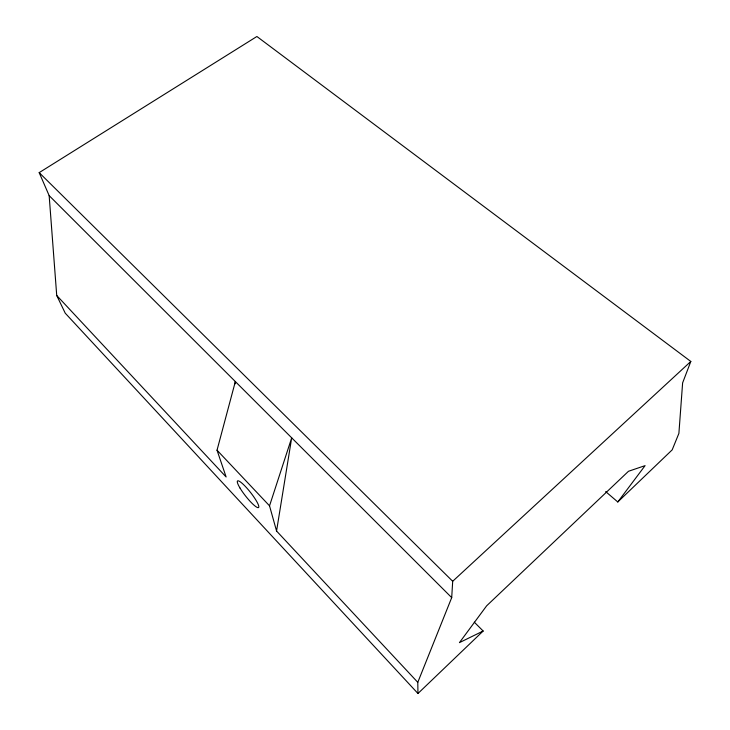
<?xml version="1.0" encoding="UTF-8"?>
<svg xmlns="http://www.w3.org/2000/svg" width="730" height="730" viewBox="0 0 730 730"><rect width="100%" height="100%" fill="white"/><g stroke="black" fill="none" stroke-linecap="round" stroke-linejoin="round"><path stroke-width="1.09" d="M417.962 693.5L417.788 682.34L451.706 597.633L452.691 581.281L690.817 361.459L256.896 36.5L39.183 172.636L49.156 195.622L56.721 295.468L65.235 313.179L417.962 693.5L483.16 631.021L474.29 622.161M235.133 383.816L235.352 381.571L217.029 450.2L226.118 476.973L56.721 295.468M276.56 531.02L291.69 437.836L269.534 505.835L276.56 531.02L417.788 682.34M690.817 361.459L682.623 382.876L678.891 433.401L672.184 449.863L617.799 501.975L605.672 491.6M617.799 501.975L645.083 465.64L628.484 471.279L486.655 605.809L459.444 642.628L483.16 631.021M39.183 172.636L452.691 581.281M49.156 195.622L451.706 597.633M217.029 450.2L269.534 505.835M239.969 487.987A16.945 3.048 51.7 0 0 258.274 507.651A16.945 3.048 51.7 0 0 245.937 487.065A16.945 3.048 51.7 0 0 239.969 487.987"/></g></svg>
